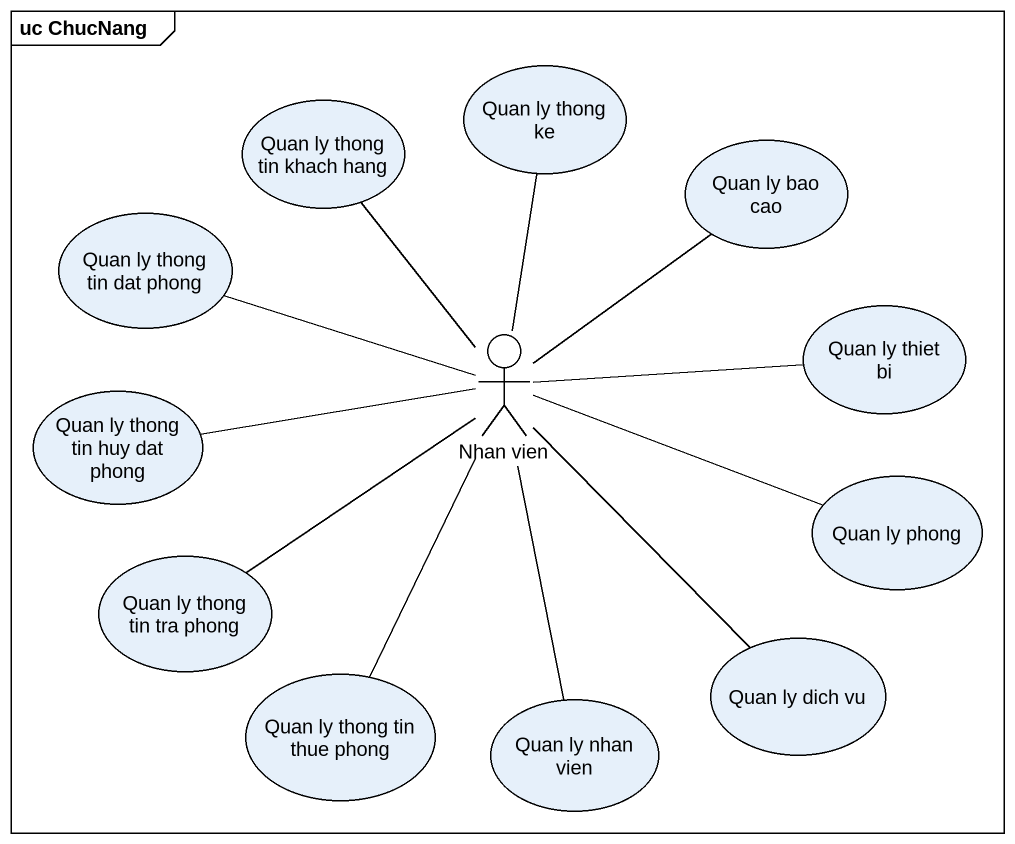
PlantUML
@startuml
mainframe uc ChucNang
usecase "Quan ly thong tin khach hang" as Quan_ly_thong_tin_khach_hang
usecase "Quan ly thong ke" as Quan_ly_thong_ke
usecase "Quan ly bao cao" as Quan_ly_bao_cao
usecase "Quan ly thong tin dat phong" as Quan_ly_thong_tin_dat_phong
actor "Nhan vien" as Nhan_vien
usecase "Quan ly thiet bi" as Quan_ly_thiet_bi
usecase "Quan ly thong tin huy dat phong" as Quan_ly_thong_tin_huy_dat
usecase "Quan ly phong" as Quan_ly_phong
usecase "Quan ly thong tin tra phong" as Quan_ly_thong_tin_tra_phong
usecase "Quan ly thong tin thue phong" as Quan_ly_thong_tin_thue_phong
usecase "Quan ly nhan vien" as Quan_ly_nhan_vien
usecase "Quan ly dich vu" as Quan_ly_dich_vu
Nhan_vien -up- Quan_ly_thong_tin_khach_hang
Nhan_vien -up- Quan_ly_thong_ke
Nhan_vien -up- Quan_ly_bao_cao
Nhan_vien -left- Quan_ly_thong_tin_dat_phong
Nhan_vien -right- Quan_ly_thiet_bi
Nhan_vien -left- Quan_ly_thong_tin_huy_dat
Nhan_vien -right- Quan_ly_phong
Nhan_vien -- Quan_ly_thong_tin_tra_phong
Nhan_vien -- Quan_ly_thong_tin_thue_phong
Nhan_vien -- Quan_ly_nhan_vien
Nhan_vien -- Quan_ly_dich_vu
@enduml
